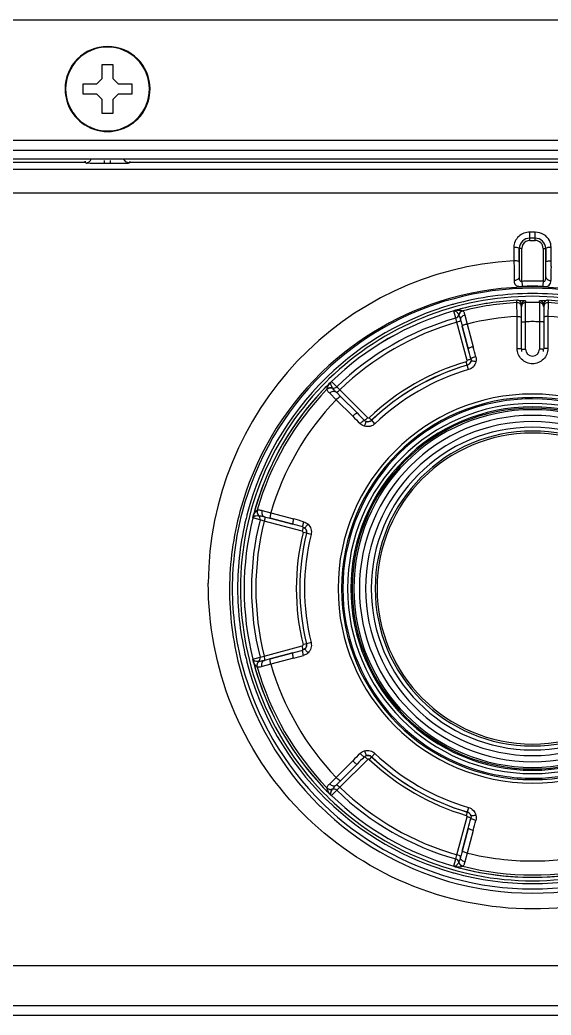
# Model space of a CAD drawing. Header units: millimetres. Extents: x -1584 to 3730, y -1918 to 2655.
# Drawn here: x 317.3 to 367.3, y -141.1 to -47.5 of the extents above; entities that cross this region are included whole.
import ezdxf

# ---------------------------------------------------------------- set-up
doc = ezdxf.new("R2010")
doc.units = ezdxf.units.MM
doc.header["$LTSCALE"] = 65.395
doc.layers.get('0').update_dxf_attribs({"linetype": 'CONTINUOUS'})
doc.layers.add('ASSI', color=7, linetype='CONTINUOUS')
doc.layers.add('GEOM', color=7, linetype='CONTINUOUS')

msp = doc.modelspace()

# ---------------------------------------------------------------- linework, layer by layer
at = {"linetype": 'Continuous'}
for p, q in [((118.459, -47.45), (875.459, -47.45)), ((325.059, -51.65), (326.059, -51.65)), ((325.059, -52.431), (325.059, -51.65)), ((325.059, -52.95), (325.059, -52.431)), ((326.059, -51.65), (326.059, -52.431)), ((326.059, -52.431), (326.059, -52.95)), ((324.559, -53.45), (325.059, -52.95)), ((326.059, -52.95), (326.559, -53.45)), ((323.259, -53.95), (323.259, -53.45)), ((323.259, -53.45), (324.04, -53.45)), ((323.259, -54.45), (323.259, -53.95)), ((324.04, -53.45), (324.559, -53.45)), ((326.559, -53.45), (327.078, -53.45)), ((327.078, -53.45), (327.859, -53.45)), ((327.859, -53.45), (327.859, -53.95)), ((327.859, -53.95), (327.859, -54.45)), ((324.04, -54.45), (323.259, -54.45)), ((324.559, -54.45), (324.04, -54.45)), ((325.059, -54.95), (324.559, -54.45)), ((325.059, -55.469), (325.059, -54.95)), ((326.559, -54.45), (326.059, -54.95)), ((326.059, -54.95), (326.059, -55.469)), ((327.078, -54.45), (326.559, -54.45)), ((327.859, -54.45), (327.078, -54.45)), ((325.059, -56.25), (325.059, -55.469)), ((326.059, -55.469), (326.059, -56.25)), ((326.059, -56.25), (325.059, -56.25))]:
    msp.add_line(p, q, dxfattribs=at)
at = {"layer": 'ASSI', "linetype": 'Continuous'}
for radius, start, end in [(4, 0, 180), (4, 0, 180), (4, 0, 180), (3.945, 0, 180), (4, 180, 196.27284), (4, 180, 196.30632), (3.945, 180, 360), (4, 343.72716, 360), (4, 343.72716, 360), (4, 343.69368, 360), (4, 196.27284, 343.72716), (4, 196.30632, 343.69368)]:
    msp.add_arc((325.559, -53.95), radius, start, end, dxfattribs=at)
at = {"layer": 'GEOM', "linetype": 'Continuous'}
for p, q in [((109.959, -58.75), (881.159, -58.75)), ((877.159, -59.75), (113.959, -59.75)), ((877.159, -60.55), (113.959, -60.55)), ((242.76, -60.819), (323.358, -60.819)), ((323.358, -60.819), (323.537, -60.909)), ((325.287, -60.924), (325.287, -60.673)), ((325.83, -60.924), (325.83, -60.673)), ((327.58, -60.909), (327.76, -60.819)), ((327.76, -60.819), (408.358, -60.819)), ((883.596, -61.522), (107.953, -61.522)), ((325.287, -60.924), (325.83, -60.924)), ((325.83, -60.924), (326.088, -60.924)), ((799.559, -63.745), (191.559, -63.745)), ((365.809, -67.425), (365.309, -67.425)), ((365.309, -67.985), (365.309, -67.425)), ((365.809, -67.985), (365.309, -67.985)), ((365.309, -68.2), (365.309, -67.985)), ((365.309, -68.2), (365.809, -68.2)), ((365.809, -67.985), (365.809, -67.425)), ((365.809, -68.2), (365.809, -67.985)), ((363.809, -68.821), (363.809, -68.982)), ((363.809, -68.982), (363.809, -70.108)), ((364.559, -68.95), (364.309, -68.95)), ((364.309, -70.108), (364.309, -68.982)), ((364.309, -68.982), (364.309, -70.108)), ((364.559, -70.237), (364.559, -68.95)), ((366.559, -68.95), (366.559, -70.238)), ((366.559, -68.95), (366.809, -68.95)), ((366.809, -70.108), (366.809, -68.982)), ((366.809, -70.108), (366.809, -68.982)), ((366.809, -68.982), (366.809, -70.108)), ((367.309, -68.982), (367.309, -68.821)), ((367.309, -69.267), (367.309, -68.982)), ((367.309, -69.691), (367.309, -69.267)), ((363.809, -70.108), (363.819, -70.819)), ((364.309, -70.108), (364.309, -70.237)), ((366.809, -70.238), (366.809, -70.108)), ((366.809, -70.238), (366.809, -70.108)), ((367.307, -70.242), (367.309, -70.108)), ((367.309, -70.108), (367.309, -69.691)), ((364.309, -70.237), (364.309, -70.77)), ((364.309, -70.77), (364.309, -71.364)), ((364.559, -71.635), (364.559, -70.237)), ((366.559, -70.238), (366.559, -71.635)), ((366.809, -70.634), (366.809, -70.238)), ((366.809, -70.238), (366.809, -70.238)), ((366.809, -71.019), (366.809, -70.634)), ((366.809, -71.36), (366.809, -71.019)), ((367.301, -70.636), (367.307, -70.242)), ((363.831, -71.643), (363.835, -71.97)), ((364.309, -71.364), (364.309, -71.635)), ((364.559, -72.046), (364.559, -71.635)), ((364.559, -72.046), (364.573, -72.431)), ((366.559, -72.046), (366.544, -72.431)), ((366.559, -71.635), (366.559, -72.046)), ((366.809, -71.635), (366.809, -71.36)), ((364.573, -72.431), (364.577, -72.53)), ((366.544, -72.431), (366.541, -72.53)), ((364.087, -73.885), (364.087, -73.828)), ((364.087, -73.828), (364.087, -73.828)), ((364.087, -74.051), (364.087, -73.885)), ((364.899, -73.883), (364.899, -74.046)), ((366.219, -74.046), (366.218, -73.883)), ((367.03, -73.828), (367.03, -73.972)), ((367.03, -73.828), (367.03, -73.828)), ((358.153, -74.834), (358.153, -74.833)), ((358.333, -75.506), (358.153, -74.834)), ((358.22, -74.808), (358.22, -74.807)), ((358.309, -74.773), (358.309, -74.773)), ((364.106, -75.359), (364.087, -74.051)), ((364.509, -74.283), (364.509, -74.227)), ((364.509, -74.283), (364.509, -74.227)), ((364.509, -74.45), (364.509, -74.283)), ((364.509, -74.446), (364.509, -74.283)), ((364.509, -74.283), (364.509, -74.446)), ((364.509, -74.365), (364.509, -74.283)), ((364.509, -74.446), (364.509, -74.365)), ((364.509, -75.403), (364.509, -74.45)), ((364.909, -75.848), (364.899, -74.046)), ((366.219, -74.046), (366.209, -75.848)), ((366.609, -74.227), (366.609, -74.283)), ((366.609, -74.227), (366.609, -74.283)), ((366.609, -74.283), (366.609, -74.371)), ((366.609, -74.283), (366.609, -74.446)), ((366.609, -74.446), (366.609, -74.283)), ((366.609, -74.283), (366.609, -74.364)), ((366.609, -74.364), (366.609, -74.446)), ((366.609, -74.371), (366.609, -74.45)), ((366.609, -74.45), (366.609, -75.403)), ((367.031, -74.051), (367.011, -75.359)), ((367.03, -73.972), (367.031, -74.051)), ((358.434, -75.902), (358.333, -75.506)), ((358.792, -75.697), (358.836, -75.861)), ((358.801, -75.728), (358.792, -75.697)), ((359.191, -75.229), (359.41, -76.066)), ((364.106, -78.356), (364.106, -75.359)), ((364.509, -75.798), (364.509, -75.403)), ((364.509, -75.511), (364.509, -75.403)), ((364.509, -75.798), (364.509, -75.511)), ((364.509, -75.887), (364.509, -75.798)), ((364.509, -75.887), (364.509, -75.798)), ((366.609, -75.403), (366.609, -75.798)), ((366.609, -75.403), (366.609, -75.511)), ((366.609, -75.511), (366.609, -75.798)), ((366.609, -75.798), (366.609, -75.887)), ((366.609, -75.798), (366.609, -75.887)), ((367.011, -75.359), (367.012, -78.356)), ((359.395, -79.486), (358.434, -75.902)), ((358.836, -75.861), (358.94, -76.249)), ((358.94, -76.249), (359.512, -78.384)), ((359.512, -78.384), (358.94, -76.249)), ((359.41, -76.066), (359.982, -78.201)), ((364.509, -76.816), (364.509, -75.887)), ((364.509, -76.816), (364.509, -75.887)), ((364.509, -76.816), (364.509, -75.887)), ((364.909, -78.43), (364.909, -75.848)), ((366.209, -75.848), (366.209, -78.43)), ((366.609, -75.887), (366.609, -76.816)), ((366.609, -75.887), (366.609, -76.816)), ((364.509, -78.4), (364.509, -76.816)), ((364.509, -78.4), (364.509, -76.816)), ((364.509, -78.4), (364.509, -76.816)), ((366.609, -76.816), (366.609, -78.4)), ((366.609, -76.816), (366.609, -78.4)), ((359.418, -79.922), (359.327, -79.609)), ((359.419, -79.927), (359.418, -79.922)), ((359.544, -80.353), (359.419, -79.927)), ((346.587, -81.523), (346.514, -81.583)), ((346.514, -81.583), (346.514, -81.583)), ((346.588, -81.524), (346.587, -81.523)), ((346.644, -81.478), (347.137, -81.971)), ((346.644, -81.478), (346.644, -81.478)), ((347.137, -81.971), (347.429, -82.256)), ((347.429, -82.256), (350.052, -84.88)), ((347.083, -83.183), (346.467, -82.575)), ((347.095, -82.486), (347.073, -82.464)), ((347.073, -82.464), (347.095, -82.486)), ((348.646, -84.746), (347.083, -83.183)), ((347.192, -82.583), (347.095, -82.486)), ((347.476, -82.868), (347.192, -82.583)), ((349.039, -84.43), (347.476, -82.868)), ((347.476, -82.868), (349.039, -84.43)), ((350.418, -85.118), (350.193, -84.882)), ((350.418, -85.118), (350.422, -85.122)), ((350.728, -85.442), (350.422, -85.122)), ((340.1, -93.604), (340.934, -93.833)), ((339.238, -94.306), (339.238, -94.305)), ((339.911, -94.486), (339.238, -94.306)), ((339.25, -94.234), (339.249, -94.234)), ((339.264, -94.14), (339.264, -94.14)), ((340.304, -94.596), (339.911, -94.486)), ((340.306, -94.184), (340.337, -94.192)), ((340.337, -94.192), (340.306, -94.184)), ((340.337, -94.192), (340.469, -94.227)), ((340.469, -94.227), (340.858, -94.331)), ((340.858, -94.331), (342.992, -94.903)), ((342.992, -94.903), (340.858, -94.331)), ((340.934, -93.833), (343.069, -94.405)), ((343.888, -95.556), (340.304, -94.596)), ((344.278, -95.754), (343.961, -95.676)), ((344.282, -95.755), (344.278, -95.754)), ((344.714, -95.86), (344.282, -95.755)), ((340.304, -107.304), (343.888, -106.344)), ((344.278, -106.146), (343.961, -106.224)), ((344.278, -106.146), (344.282, -106.145)), ((344.714, -106.04), (344.282, -106.145)), ((339.238, -107.594), (339.911, -107.414)), ((339.238, -107.594), (339.238, -107.595)), ((339.249, -107.666), (339.264, -107.76)), ((339.25, -107.666), (339.249, -107.666)), ((339.911, -107.414), (340.304, -107.304)), ((340.469, -107.673), (340.337, -107.708)), ((340.858, -107.569), (340.469, -107.673)), ((342.992, -106.997), (340.858, -107.569)), ((340.858, -107.569), (342.992, -106.997)), ((343.069, -107.495), (340.934, -108.067)), ((339.264, -107.76), (339.264, -107.76)), ((340.934, -108.067), (340.1, -108.296)), ((340.337, -107.708), (340.306, -107.716)), ((340.306, -107.716), (340.337, -107.708)), ((350.052, -117.02), (347.429, -119.644)), ((350.418, -116.782), (350.193, -117.018)), ((350.422, -116.778), (350.418, -116.782)), ((350.728, -116.458), (350.422, -116.778)), ((347.083, -118.717), (348.646, -117.154)), ((347.476, -119.032), (349.039, -117.47)), ((349.039, -117.47), (347.476, -119.032)), ((346.467, -119.325), (347.083, -118.717)), ((347.073, -119.436), (347.095, -119.414)), ((347.095, -119.414), (347.073, -119.436)), ((347.095, -119.414), (347.192, -119.317)), ((347.429, -119.644), (347.137, -119.929)), ((347.192, -119.317), (347.476, -119.032)), ((346.514, -120.317), (346.514, -120.317)), ((346.588, -120.376), (346.587, -120.377)), ((346.587, -120.377), (346.61, -120.393)), ((346.61, -120.393), (346.644, -120.422)), ((347.137, -119.929), (346.644, -120.422)), ((346.644, -120.422), (346.644, -120.422)), ((359.544, -121.547), (359.419, -121.973)), ((358.434, -125.998), (359.395, -122.414)), ((359.418, -121.978), (359.327, -122.291)), ((359.418, -121.978), (359.419, -121.973)), ((359.512, -123.516), (358.94, -125.651)), ((358.94, -125.651), (359.512, -123.516)), ((359.982, -123.699), (359.41, -125.834)), ((358.153, -127.066), (358.333, -126.394)), ((358.333, -126.394), (358.434, -125.998)), ((358.836, -126.039), (358.792, -126.203)), ((358.792, -126.203), (358.801, -126.172)), ((358.94, -125.651), (358.836, -126.039)), ((359.41, -125.834), (359.191, -126.671)), ((358.153, -127.066), (358.153, -127.067)), ((358.22, -127.092), (358.22, -127.093)), ((358.22, -127.093), (358.309, -127.127)), ((358.309, -127.127), (358.309, -127.127)), ((731.341, -136.432), (259.777, -136.432)), ((731.341, -140.208), (259.777, -140.208)), ((259.777, -141.081), (491.559, -141.081))]:
    msp.add_line(p, q, dxfattribs=at)
for points in [[(358.22, -74.807), (358.195, -74.818), (358.153, -74.833)], [(358.309, -74.773), (358.296, -74.777), (358.22, -74.807)], [(346.644, -81.478), (346.61, -81.507), (346.587, -81.523)], [(339.249, -94.234), (339.246, -94.261), (339.238, -94.305)], [(339.264, -94.14), (339.261, -94.153), (339.249, -94.234)], [(339.238, -107.595), (339.246, -107.639), (339.249, -107.666)], [(346.514, -120.317), (346.524, -120.326), (346.587, -120.377)], [(358.153, -127.067), (358.195, -127.082), (358.22, -127.093)]]:
    msp.add_lwpolyline(points, dxfattribs=at)
for centre, radius, start, end in [((325.286, 135.181), 196.105, 269.8706, 270.00036), ((325.876, 111.335), 172.259, 270.0704, 270.2394), ((365.309, -68.95), 0.75, 119.78908, 180), ((365.309, -68.95), 0.75, 90, 119.78908), ((365.809, -68.95), 0.75, 0, 90), ((365.559, -100.575), 30.517, 93.28787, 179.73209), ((808.881, -77.315), 441.631, 179.13344, 179.30648), ((365.559, -99.053), 27.025, 90.79568, 92.12019), ((365.557, -99.057), 27.03, 87.877, 90.79314), ((365.559, -101.089), 28.514, 74.12196, 105.87857), ((365.559, -100.95), 28.259, 74.57922, 105.42078), ((365.558, -98.468), 25.957, 87.82966, 92.16631), ((365.56, -101.094), 28.519, 105.87756, 133.98437), ((365.559, -100.95), 28.259, 105.42078, 134.06976), ((365.559, -100.95), 27.493, 90, 134.17774), ((365.559, -100.95), 27.493, 90, 134.17774), ((365.559, -100.95), 27.759, 90, 105.45695), ((365.559, -100.95), 27.162, 93.10585, 104.11354), ((365.559, -100.95), 27.162, 93.10585, 98.60345), ((364.108, -74.23), 0.403, 74.55904, 93.03278), ((364.108, -74.229), 0.402, 56.39464, 74.44752), ((364.909, -74.283), 0.4, 91.39954, 157.83989), ((365.559, -100.95), 27.759, 74.54299, 90), ((365.559, -100.95), 27.493, 45.82226, 90), ((365.559, -100.95), 27.493, 45.82226, 90), ((366.209, -74.283), 0.4, 22.16011, 88.60043), ((367.009, -74.229), 0.402, 105.55256, 123.60531), ((367.009, -74.23), 0.403, 86.96722, 105.44104), ((365.559, -100.95), 27.162, 75.88646, 86.89415), ((365.559, -100.95), 27.162, 81.39655, 86.89415), ((365.559, -100.95), 27.759, 105.80181, 134.12818), ((365.559, -100.95), 27.147, 105.83205, 134.16795), ((365.559, -100.95), 27.146, 105.83205, 134.16795), ((365.559, -100.95), 27.759, 105.45695, 105.80181), ((358.044, -74.45), 0.399, 285.84607, 296.29478), ((358.44, -75.242), 0.487, 114.86747, 116.84319), ((358.192, -75.011), 0.206, 80.45197, 81.95049), ((358.44, -75.242), 0.487, 108.55672, 114.86603), ((358.44, -75.242), 0.486, 105.67163, 108.55375), ((365.559, -100.95), 27.162, 99.98298, 105.48058), ((365.559, -100.95), 27.162, 104.11354, 105.48058), ((359.105, -75.307), 0.5, 104.15013, 168.19029), ((365.559, -100.95), 26.94, 93.13191, 104.08937), ((365.559, -100.95), 27.162, 98.60345, 99.98298), ((364.109, -74.45), 0.4, 0.00571, 93.1362), ((364.106, -74.228), 0.403, 0.07214, 18.55233), ((364.907, -74.283), 0.398, 172.0413, 179.97346), ((364.912, -74.284), 0.403, 157.93282, 172.06072), ((364.909, -74.446), 0.4, 91.40829, 157.84187), ((365.559, -100.915), 26.876, 90.00003, 91.40677), ((365.559, -100.915), 26.876, 88.59323, 89.99997), ((366.209, -74.446), 0.4, 22.16208, 88.59204), ((366.205, -74.284), 0.403, 7.93928, 22.06718), ((366.21, -74.283), 0.398, 0.02654, 7.9587), ((367.009, -74.45), 0.4, 86.86363, 179.99031), ((367.012, -74.228), 0.403, 161.44775, 179.92786), ((365.559, -100.95), 26.94, 75.91063, 86.86809), ((365.559, -100.95), 26.45, 105.85363, 134.14637), ((358.224, -75.122), 0.4, 285.82059, 348.07365), ((365.559, -100.95), 25.632, 93.24851, 103.87987), ((365.559, -100.716), 24.877, 90.00004, 91.49729), ((365.559, -100.716), 24.877, 88.50271, 89.99996), ((365.559, -100.95), 25.632, 76.12013, 86.75149), ((365.559, -100.95), 26.042, 105.87764, 134.12236), ((-1.012, -174.987), 373.242, 14.85168, 15.00012), ((197.661, -121.702), 168.049, 14.67055, 15.00269), ((365.559, -78.4), 1.05, 180, 183.82328), ((365.559, -78.4), 1.05, 183.82328, 193.29662), ((365.559, -78.43), 0.65, 180.00103, 359.99897), ((365.559, -78.4), 1.05, 346.72147, 356.1774), ((365.559, -78.4), 1.05, 356.1774, 360), ((359.278, -79.442), 0.5, 286.287, 346.54338), ((365.559, -100.95), 22.233, 106.27873, 133.72127), ((365.559, -100.95), 21.906, 106.27873, 133.72127), ((365.559, -100.95), 21.901, 106.27901, 133.72099), ((365.559, -100.95), 21.457, 106.27901, 133.72099), ((365.563, -101.095), 28.522, 134.32335, 164.9691), ((365.559, -100.95), 27.493, 134.5248, 225.4752), ((365.559, -100.95), 27.493, 134.5248, 225.4752), ((365.559, -100.95), 28.259, 134.40946, 165.24082), ((365.559, -100.95), 27.759, 134.47491, 165.36398), ((365.597, -101.131), 28.571, 133.98571, 134.32192), ((365.559, -100.95), 28.259, 134.06976, 134.40946), ((365.559, -100.95), 27.759, 134.12818, 134.47491), ((365.559, -100.95), 27.493, 134.17774, 134.5248), ((365.559, -100.95), 27.493, 134.17774, 134.5248), ((365.559, -100.95), 27.162, 134.51942, 165.48058), ((365.559, -100.95), 27.162, 135.8922, 164.1078), ((365.559, -100.95), 26.94, 135.91063, 164.08937), ((365.559, -100.95), 27.162, 134.51942, 135.8922), ((346.578, -82.539), 0.5, 71.81989, 135.85183), ((346.854, -81.931), 0.487, 128.51925, 134.32655), ((346.854, -81.931), 0.487, 124.62028, 128.51646), ((346.854, -81.931), 0.487, 123.15663, 124.62052), ((346.778, -81.6), 0.205, 158.04771, 159.07477), ((346.367, -81.192), 0.399, 303.70444, 314.15472), ((346.858, -81.684), 0.4, 251.92193, 314.17887), ((365.559, -100.95), 25.632, 136.12013, 163.87987), ((365.559, -100.95), 18.3, 90, 270), ((365.559, -100.95), 17.98, 90, 270), ((365.559, -100.95), 17.85, 98.99999, 261.00001), ((365.559, -100.95), 17.85, 98.99999, 261.00001), ((365.559, -100.95), 17.85, 90, 98.99999), ((365.559, -100.95), 17.85, 90, 98.99999), ((365.559, -100.95), 18.3, 270, 90), ((365.559, -100.95), 17.98, 270, 90), ((365.559, -100.95), 17.85, 270, 90), ((365.559, -100.95), 17.411, 90, 270), ((365.559, -100.95), 17.096, 90, 270), ((365.559, -100.95), 16.974, 90, 270), ((365.559, -100.95), 16.824, 90, 270), ((365.559, -100.95), 17.411, 270, 90), ((365.559, -100.95), 17.096, 270, 90), ((365.559, -100.95), 16.974, 270, 90), ((365.559, -100.95), 16.824, 270, 90), ((467.476, 34.073), 168.043, 224.99731, 225.32945), ((612.959, 179.488), 373.238, 224.99989, 225.14832), ((365.559, -100.95), 16.292, 90, 270), ((350.073, -84.757), 0.5, 253.45654, 313.713), ((365.559, -100.95), 16.292, 270, 90), ((365.559, -100.95), 15.714, 90, 270), ((365.559, -100.95), 15.182, 90, 270), ((365.559, -100.95), 14.813, 90, 270), ((365.559, -100.95), 15.714, 270, 90), ((365.559, -100.95), 15.182, 270, 90), ((365.559, -100.95), 14.813, 270, 90), ((365.559, -100.95), 14.63, 90, 270), ((365.559, -100.95), 14.63, 270, 90), ((365.559, -100.95), 27.162, 164.1078, 165.48058), ((340.124, -93.717), 0.5, 164.15013, 228.19027), ((365.69, -101.11), 28.649, 165.00656, 179.67998), ((365.559, -100.95), 28.259, 165.24082, 180), ((365.559, -100.95), 27.759, 166.28462, 180), ((365.559, -100.95), 27.147, 165.83205, 194.16795), ((365.559, -100.95), 27.146, 165.83205, 194.16795), ((365.559, -100.95), 27.759, 165.69923, 166.28462), ((365.559, -100.95), 27.759, 165.36398, 165.69923), ((365.559, -100.95), 26.45, 165.85363, 194.14637), ((338.852, -94.208), 0.399, 345.84607, 356.29478), ((339.736, -94.261), 0.487, 174.86742, 176.84319), ((339.412, -94.361), 0.206, 140.45229, 141.95049), ((339.736, -94.261), 0.487, 168.55688, 174.86598), ((339.735, -94.261), 0.486, 165.67163, 168.55391), ((339.511, -94.485), 0.366, 118.52086, 121.65036), ((339.523, -94.388), 0.4, 345.82059, 48.07365), ((299.582, -256.73), 168.049, 74.67055, 75.00269), ((365.559, -100.95), 26.042, 165.87764, 194.12236), ((246.391, -455.428), 373.242, 74.85168, 75.00012), ((343.792, -95.635), 0.5, 346.28699, 46.54349), ((365.559, -100.95), 22.233, 166.27873, 193.72127), ((365.559, -100.95), 21.906, 166.27873, 193.72127), ((365.559, -100.95), 21.901, 166.27901, 193.72099), ((365.559, -100.95), 21.457, 166.27901, 193.72099), ((365.692, -101.076), 28.651, 179.74712, 194.42984), ((365.559, -100.95), 28.259, 180, 194.75919), ((365.559, -100.95), 27.759, 180, 193.7136), ((343.792, -106.265), 0.5, 313.45653, 13.71301), ((365.559, -100.95), 27.759, 193.7136, 194.30068), ((338.852, -107.692), 0.399, 3.70444, 14.15472), ((339.411, -107.54), 0.205, 218.04744, 219.06141), ((339.736, -107.639), 0.487, 183.15662, 184.62052), ((339.523, -107.512), 0.4, 311.92193, 14.17887), ((246.389, 253.536), 373.251, 284.99988, 285.14832), ((299.583, 54.825), 168.043, 284.99731, 285.32945), ((365.563, -101.09), 28.522, 194.46796, 225.26135), ((365.559, -100.95), 28.259, 194.75919, 225.59054), ((365.559, -100.95), 27.759, 194.30068, 194.63593), ((365.559, -100.95), 27.759, 194.63593, 225.52502), ((339.736, -107.639), 0.487, 184.62028, 188.51645), ((339.736, -107.639), 0.487, 188.51924, 194.32656), ((365.559, -100.95), 27.162, 194.51942, 195.8922), ((365.559, -100.95), 27.162, 194.51942, 225.48058), ((365.559, -100.95), 27.162, 195.8922, 224.1078), ((340.124, -108.183), 0.5, 131.81989, 195.85183), ((365.559, -100.95), 26.94, 195.91063, 224.08937), ((365.559, -100.95), 25.632, 196.12013, 223.87987), ((467.48, -235.977), 168.049, 134.67055, 135.00269), ((612.962, -381.391), 373.242, 134.85168, 135.00012), ((350.073, -117.143), 0.5, 46.28699, 106.54348), ((365.559, -100.95), 22.233, 226.27873, 253.72127), ((365.559, -100.95), 21.906, 226.27873, 253.72127), ((365.559, -100.95), 21.901, 226.27901, 253.72099), ((365.559, -100.95), 21.457, 226.27901, 253.72099), ((365.559, -100.95), 17.85, 261.00001, 270), ((365.559, -100.95), 17.85, 261.00001, 270), ((346.578, -119.361), 0.5, 224.15013, 288.19029), ((346.858, -120.216), 0.4, 45.82059, 108.07365), ((365.559, -100.95), 26.042, 225.87764, 254.12236), ((365.559, -100.95), 27.162, 224.1078, 225.48058), ((365.559, -100.95), 27.759, 225.52502, 225.87176), ((365.559, -100.95), 27.493, 225.4752, 225.82226), ((365.559, -100.95), 27.493, 225.4752, 225.82226), ((365.559, -100.95), 27.493, 225.82226, 270), ((365.559, -100.95), 27.493, 225.82226, 270), ((347.819, -119.2), 1.718, 217.25881, 220.56233), ((346.854, -119.969), 0.486, 225.67163, 228.55375), ((346.854, -119.968), 0.487, 228.55672, 234.86603), ((346.854, -119.969), 0.487, 234.86747, 236.84319), ((346.367, -120.708), 0.398, 51.06181, 56.30173), ((346.367, -120.707), 0.398, 45.83434, 51.05948), ((365.559, -100.95), 27.147, 225.83205, 254.16795), ((365.559, -100.95), 27.146, 225.83205, 254.16795), ((365.559, -100.95), 26.45, 225.85363, 254.14637), ((365.559, -100.95), 27.493, 270, 314.17774), ((365.559, -100.95), 27.493, 270, 314.17774), ((365.597, -101.054), 28.572, 225.26302, 225.59906), ((365.56, -101.092), 28.519, 225.60019, 253.93081), ((365.559, -100.95), 28.259, 225.59054, 225.93023), ((365.559, -100.95), 28.259, 225.93023, 254.57922), ((365.559, -100.95), 27.759, 225.87176, 254.19813), ((359.278, -122.458), 0.5, 13.45664, 73.713), ((-1.021, -26.911), 373.251, 344.99988, 345.14832), ((197.666, -80.199), 168.043, 344.99731, 345.32945), ((358.224, -126.778), 0.4, 11.92193, 74.17887), ((365.559, -100.95), 25.632, 256.12013, 270), ((365.559, -100.95), 25.632, 270, 283.87987), ((358.044, -127.45), 0.399, 63.70444, 74.15472), ((358.192, -126.889), 0.205, 278.04769, 279.07666), ((358.44, -126.658), 0.487, 243.15663, 244.62052), ((358.191, -126.883), 0.211, 279.08219, 281.21802), ((358.44, -126.658), 0.487, 244.62028, 248.51646), ((358.44, -126.658), 0.487, 248.51925, 254.32656), ((365.559, -100.95), 27.162, 254.51942, 255.8922), ((365.559, -100.95), 27.162, 254.51942, 285.48058), ((359.105, -126.593), 0.5, 191.81989, 255.85183), ((365.559, -100.95), 27.162, 255.8922, 284.1078), ((365.559, -100.95), 26.94, 255.91063, 284.08937), ((365.559, -100.95), 27.759, 254.19813, 254.54299), ((365.559, -100.95), 28.259, 254.57922, 285.42078), ((365.559, -100.95), 27.759, 254.54299, 270), ((365.559, -100.95), 27.759, 270, 285.45695), ((365.559, -101.097), 28.514, 253.92972, 286.07071)]:
    msp.add_arc(centre, radius, start, end, dxfattribs=at)
for points in [[(323.509, -60.793), (323.46, -60.81), (323.409, -60.819), (323.358, -60.819)], [(323.537, -60.909), (323.736, -60.909), (323.957, -60.744), (324.015, -60.555)], [(327.58, -60.909), (327.382, -60.909), (327.16, -60.744), (327.102, -60.555)], [(327.609, -60.793), (327.657, -60.81), (327.709, -60.819), (327.76, -60.819)], [(367.309, -68.821), (367.308, -68.611), (367.254, -68.397), (367.157, -68.211)], [(364.488, -74.099), (364.46, -74.018), (364.402, -73.942), (364.33, -73.894)], [(366.787, -73.894), (366.715, -73.942), (366.657, -74.018), (366.63, -74.099)], [(358.291, -74.829), (358.302, -74.835), (358.314, -74.841), (358.324, -74.848)], [(358.324, -74.848), (358.342, -74.858), (358.358, -74.87), (358.374, -74.883)], [(364.509, -74.446), (364.509, -74.395), (364.519, -74.343), (364.538, -74.295)], [(366.609, -74.446), (366.609, -74.395), (366.598, -74.343), (366.579, -74.296)], [(359.761, -79.318), (359.781, -79.396), (359.783, -79.48), (359.764, -79.558)], [(360.231, -79.142), (360.272, -79.297), (360.274, -79.466), (360.237, -79.621)], [(349.93, -85.236), (349.854, -85.213), (349.781, -85.17), (349.724, -85.113)], [(349.748, -85.677), (349.595, -85.631), (349.45, -85.545), (349.336, -85.432)], [(343.926, -95.155), (344.003, -95.176), (344.077, -95.218), (344.136, -95.272)], [(344.009, -94.66), (344.163, -94.702), (344.31, -94.785), (344.427, -94.895)], [(344.136, -106.628), (344.077, -106.682), (344.003, -106.724), (343.926, -106.745)], [(344.427, -107.005), (344.31, -107.115), (344.163, -107.198), (344.009, -107.24)], [(349.336, -116.468), (349.45, -116.355), (349.595, -116.269), (349.748, -116.223)], [(349.724, -116.787), (349.781, -116.73), (349.854, -116.687), (349.93, -116.664)], [(346.588, -120.376), (346.584, -120.367), (346.581, -120.358), (346.579, -120.349)], [(359.764, -122.342), (359.783, -122.42), (359.781, -122.504), (359.761, -122.582)], [(360.237, -122.279), (360.274, -122.434), (360.272, -122.603), (360.231, -122.758)]]:
    msp.add_open_spline(points, degree=3, dxfattribs=at)
for points, knots in [([(323.537, -60.909), (323.567, -60.924), (323.7, -60.9), (323.956, -60.928), (324.361, -60.918), (324.671, -60.923), (324.843, -60.923)], [0, 0, 0, 0, 0.077232, 0.285882, 0.604506, 1, 1, 1, 1]), ([(326.596, -60.922), (326.699, -60.922), (327.003, -60.92), (327.307, -60.919), (327.508, -60.913)], [0, 0, 0, 0, 0.337069, 1, 1, 1, 1]), ([(327.508, -60.913), (327.525, -60.912), (327.549, -60.909), (327.574, -60.912), (327.58, -60.909)], [0, 0, 0, 0, 0.719039, 1, 1, 1, 1]), ([(365.309, -67.425), (364.934, -67.425), (364.164, -67.694), (363.801, -68.457), (363.809, -68.821)], [0, 0, 0, 0, 0.507041, 1, 1, 1, 1]), ([(365.309, -67.985), (365.057, -67.985), (364.536, -68.181), (364.305, -68.701), (364.309, -68.95)], [0, 0, 0, 0, 0.502272, 1, 1, 1, 1]), ([(367.157, -68.211), (367.033, -67.973), (366.631, -67.564), (366.081, -67.425), (365.809, -67.425)], [0, 0, 0, 0, 0.495615, 1, 1, 1, 1]), ([(366.809, -68.95), (366.808, -68.701), (366.584, -68.181), (366.06, -67.985), (365.809, -67.985)], [0, 0, 0, 0, 0.497741, 1, 1, 1, 1]), ([(364.309, -68.982), (364.309, -68.924), (364.069, -68.864), (363.927, -68.852), (363.809, -68.852)], [0, 0, 0, 0, 0.326823, 1, 1, 1, 1]), ([(366.809, -68.982), (366.809, -68.918), (367.027, -68.812), (367.19, -68.821), (367.309, -68.821)], [0, 0, 0, 0, 0.349395, 1, 1, 1, 1]), ([(364.309, -70.237), (364.309, -70.18), (364.069, -70.12), (363.927, -70.108), (363.809, -70.108)], [0, 0, 0, 0, 0.326818, 1, 1, 1, 1]), ([(366.809, -70.238), (366.809, -70.18), (367.049, -70.12), (367.19, -70.108), (367.309, -70.108)], [0, 0, 0, 0, 0.326823, 1, 1, 1, 1]), ([(363.819, -70.819), (363.822, -71.029), (363.826, -71.304), (363.83, -71.578), (363.831, -71.643)], [0, 0, 0, 0, 0.764734, 1, 1, 1, 1]), ([(364.309, -71.635), (364.309, -71.678), (364.243, -71.884), (363.997, -71.964), (363.835, -71.97)], [0, 0, 0, 0, 0.209846, 1, 1, 1, 1]), ([(363.835, -71.97), (363.836, -72.082), (363.847, -72.314), (364.044, -72.462), (364.143, -72.492)], [0, 0, 0, 0, 0.521269, 1, 1, 1, 1]), ([(364.309, -71.635), (364.309, -71.73), (364.302, -71.869), (364.404, -72.046), (364.51, -72.051), (364.559, -72.046)], [0, 0, 0, 0, 0.506812, 0.736749, 1, 1, 1, 1]), ([(366.541, -72.53), (366.742, -72.538), (367.188, -72.546), (367.281, -72.125), (367.283, -71.97)], [0, 0, 0, 0, 0.565712, 1, 1, 1, 1]), ([(366.559, -72.046), (366.607, -72.052), (366.712, -72.047), (366.815, -71.87), (366.809, -71.73), (366.809, -71.635)], [0, 0, 0, 0, 0.261193, 0.492261, 1, 1, 1, 1]), ([(366.809, -71.635), (366.809, -71.678), (366.875, -71.884), (367.121, -71.964), (367.283, -71.97)], [0, 0, 0, 0, 0.209845, 1, 1, 1, 1]), ([(364.143, -72.492), (364.173, -72.501), (364.315, -72.532), (364.463, -72.534), (364.577, -72.53)], [0, 0, 0, 0, 0.215767, 1, 1, 1, 1]), ([(364.899, -73.883), (364.899, -73.882), (364.892, -73.883), (364.884, -73.881), (364.867, -73.882), (364.836, -73.881), (364.785, -73.882), (364.713, -73.883), (364.629, -73.884), (364.5, -73.888), (364.399, -73.892), (364.33, -73.895)], [0, 0, 0, 0, 0.006283, 0.024196, 0.052757, 0.090827, 0.191402, 0.318973, 0.468117, 0.634195, 1, 1, 1, 1]), ([(366.787, -73.895), (366.718, -73.892), (366.617, -73.888), (366.488, -73.884), (366.404, -73.883), (366.333, -73.882), (366.282, -73.881), (366.251, -73.882), (366.233, -73.881), (366.226, -73.883), (366.218, -73.882), (366.218, -73.883)], [0, 0, 0, 0, 0.365804, 0.531881, 0.681025, 0.808596, 0.909171, 0.947242, 0.975803, 0.993717, 1, 1, 1, 1]), ([(358.226, -74.808), (358.232, -74.81), (358.255, -74.814), (358.276, -74.823), (358.291, -74.829)], [0, 0, 0, 0, 0.294108, 1, 1, 1, 1]), ([(358.309, -74.773), (358.464, -74.744), (358.697, -74.729), (358.921, -74.79), (358.983, -74.822)], [0, 0, 0, 0, 0.693021, 1, 1, 1, 1]), ([(358.374, -74.883), (358.402, -74.906), (358.498, -75.001), (358.57, -75.117), (358.615, -75.204)], [0, 0, 0, 0, 0.268677, 1, 1, 1, 1]), ([(359.001, -74.821), (358.907, -74.845), (358.729, -74.953), (358.645, -75.143), (358.633, -75.24)], [0, 0, 0, 0, 0.498106, 1, 1, 1, 1]), ([(358.983, -74.822), (358.983, -74.822), (358.99, -74.822), (358.995, -74.821), (359.001, -74.821)], [0, 0, 0, 0, 0.116284, 1, 1, 1, 1]), ([(359.001, -74.821), (359.016, -74.82), (359.054, -74.857), (359.096, -74.935), (359.147, -75.066), (359.176, -75.169), (359.191, -75.229)], [0, 0, 0, 0, 0.099683, 0.297656, 0.599981, 1, 1, 1, 1]), ([(358.778, -75.763), (358.762, -75.776), (358.718, -75.801), (358.605, -75.851), (358.506, -75.883), (358.434, -75.902)], [0, 0, 0, 0, 0.16872, 0.404333, 1, 1, 1, 1]), ([(358.615, -75.204), (358.616, -75.206), (358.622, -75.218), (358.628, -75.23), (358.633, -75.24)], [0, 0, 0, 0, 0.119525, 1, 1, 1, 1]), ([(358.633, -75.24), (358.66, -75.294), (358.718, -75.446), (358.766, -75.6), (358.792, -75.697)], [0, 0, 0, 0, 0.375633, 1, 1, 1, 1]), ([(358.801, -75.728), (358.801, -75.731), (358.8, -75.745), (358.788, -75.756), (358.778, -75.763)], [0, 0, 0, 0, 0.173058, 1, 1, 1, 1]), ([(359.191, -75.229), (359.128, -75.245), (359.01, -75.293), (358.869, -75.406), (358.784, -75.547), (358.78, -75.652), (358.792, -75.697)], [0, 0, 0, 0, 0.28904, 0.557234, 0.792097, 1, 1, 1, 1]), ([(364.106, -75.359), (364.157, -75.359), (364.252, -75.361), (364.364, -75.368), (364.436, -75.377), (364.474, -75.385), (364.496, -75.391), (364.509, -75.399), (364.509, -75.403)], [0, 0, 0, 0, 0.375837, 0.695728, 0.819131, 0.91209, 0.97165, 1, 1, 1, 1]), ([(367.011, -75.359), (366.96, -75.359), (366.865, -75.361), (366.753, -75.368), (366.681, -75.377), (366.643, -75.385), (366.621, -75.391), (366.609, -75.399), (366.609, -75.403)], [0, 0, 0, 0, 0.375852, 0.695748, 0.81915, 0.912104, 0.971656, 1, 1, 1, 1]), ([(359.41, -76.066), (359.348, -76.083), (359.235, -76.116), (359.102, -76.161), (359.019, -76.195), (358.976, -76.216), (358.951, -76.231), (358.939, -76.244), (358.94, -76.249)], [0, 0, 0, 0, 0.376116, 0.695926, 0.819239, 0.912115, 0.971628, 1, 1, 1, 1]), ([(364.509, -75.887), (364.509, -75.884), (364.521, -75.877), (364.543, -75.871), (364.58, -75.864), (364.652, -75.856), (364.763, -75.849), (364.858, -75.848), (364.909, -75.848)], [0, 0, 0, 0, 0.026939, 0.08594, 0.178688, 0.30211, 0.622653, 1, 1, 1, 1]), ([(366.609, -75.887), (366.609, -75.884), (366.596, -75.877), (366.575, -75.871), (366.537, -75.864), (366.465, -75.856), (366.354, -75.849), (366.26, -75.848), (366.209, -75.848)], [0, 0, 0, 0, 0.026939, 0.08594, 0.178688, 0.302111, 0.622653, 1, 1, 1, 1]), ([(359.982, -78.201), (359.92, -78.217), (359.807, -78.25), (359.674, -78.295), (359.59, -78.329), (359.548, -78.351), (359.523, -78.365), (359.511, -78.379), (359.512, -78.384)], [0, 0, 0, 0, 0.376103, 0.695917, 0.819234, 0.912114, 0.971629, 1, 1, 1, 1]), ([(364.106, -78.356), (364.157, -78.356), (364.252, -78.358), (364.364, -78.365), (364.436, -78.374), (364.474, -78.382), (364.496, -78.388), (364.509, -78.396), (364.509, -78.4)], [0, 0, 0, 0, 0.3758, 0.695715, 0.819135, 0.912105, 0.971664, 1, 1, 1, 1]), ([(365.559, -79.806), (365.369, -79.806), (364.987, -79.73), (364.504, -79.407), (364.181, -78.925), (364.106, -78.544), (364.106, -78.356)], [0, 0, 0, 0, 0.250713, 0.500971, 0.750646, 1, 1, 1, 1]), ([(364.511, -78.466), (364.512, -78.465), (364.521, -78.459), (364.531, -78.457), (364.539, -78.455)], [0, 0, 0, 0, 0.159673, 1, 1, 1, 1]), ([(364.539, -78.455), (364.545, -78.453), (364.573, -78.448), (364.602, -78.444), (364.626, -78.442)], [0, 0, 0, 0, 0.195752, 1, 1, 1, 1]), ([(364.626, -78.442), (364.646, -78.44), (364.74, -78.433), (364.835, -78.43), (364.909, -78.43)], [0, 0, 0, 0, 0.214691, 1, 1, 1, 1]), ([(367.012, -78.356), (367.012, -78.544), (366.936, -78.925), (366.613, -79.407), (366.13, -79.73), (365.748, -79.806), (365.559, -79.806)], [0, 0, 0, 0, 0.249353, 0.499026, 0.749284, 1, 1, 1, 1]), ([(366.492, -78.442), (366.471, -78.44), (366.377, -78.433), (366.283, -78.43), (366.209, -78.43)], [0, 0, 0, 0, 0.214693, 1, 1, 1, 1]), ([(366.578, -78.455), (366.573, -78.453), (366.544, -78.448), (366.515, -78.444), (366.492, -78.442)], [0, 0, 0, 0, 0.195753, 1, 1, 1, 1]), ([(366.607, -78.466), (366.606, -78.465), (366.597, -78.459), (366.587, -78.457), (366.578, -78.455)], [0, 0, 0, 0, 0.159617, 1, 1, 1, 1]), ([(367.012, -78.356), (366.96, -78.356), (366.865, -78.358), (366.753, -78.365), (366.681, -78.374), (366.643, -78.382), (366.621, -78.388), (366.609, -78.396), (366.609, -78.4)], [0, 0, 0, 0, 0.37579, 0.695707, 0.81913, 0.912103, 0.971665, 1, 1, 1, 1]), ([(359.327, -79.609), (359.351, -79.602), (359.395, -79.566), (359.401, -79.51), (359.395, -79.486)], [0, 0, 0, 0, 0.502184, 1, 1, 1, 1]), ([(359.761, -79.318), (359.76, -79.324), (359.75, -79.338), (359.715, -79.366), (359.641, -79.403), (359.528, -79.447), (359.441, -79.473), (359.395, -79.486)], [0, 0, 0, 0, 0.044984, 0.115733, 0.337115, 0.644949, 1, 1, 1, 1]), ([(359.764, -79.559), (359.745, -79.643), (359.66, -79.805), (359.504, -79.902), (359.419, -79.927)], [0, 0, 0, 0, 0.495921, 1, 1, 1, 1]), ([(360.231, -79.142), (360.172, -79.158), (360.063, -79.189), (359.935, -79.231), (359.852, -79.264), (359.807, -79.284), (359.778, -79.3), (359.763, -79.312), (359.761, -79.318)], [0, 0, 0, 0, 0.361257, 0.673602, 0.797796, 0.895144, 0.962629, 1, 1, 1, 1]), ([(360.237, -79.621), (360.178, -79.608), (360.07, -79.585), (359.941, -79.563), (359.857, -79.553), (359.811, -79.55), (359.783, -79.551), (359.767, -79.554), (359.764, -79.558)], [0, 0, 0, 0, 0.374731, 0.691497, 0.814316, 0.907968, 0.969619, 1, 1, 1, 1]), ([(360.237, -79.621), (360.197, -79.79), (360.025, -80.114), (359.711, -80.304), (359.544, -80.353)], [0, 0, 0, 0, 0.49938, 1, 1, 1, 1]), ([(346.467, -82.575), (346.423, -82.532), (346.349, -82.455), (346.26, -82.345), (346.214, -82.271), (346.2, -82.219), (346.209, -82.206)], [0, 0, 0, 0, 0.400011, 0.702339, 0.900289, 1, 1, 1, 1]), ([(346.209, -82.206), (346.277, -82.137), (346.459, -82.037), (346.666, -82.059), (346.756, -82.097)], [0, 0, 0, 0, 0.498105, 1, 1, 1, 1]), ([(346.209, -82.206), (346.21, -82.204), (346.214, -82.199), (346.219, -82.195), (346.219, -82.191)], [0, 0, 0, 0, 0.372708, 1, 1, 1, 1]), ([(346.219, -82.191), (346.222, -82.121), (346.282, -81.897), (346.411, -81.703), (346.514, -81.583)], [0, 0, 0, 0, 0.30698, 1, 1, 1, 1]), ([(346.467, -82.575), (346.513, -82.529), (346.613, -82.45), (346.782, -82.385), (346.946, -82.382), (347.04, -82.431), (347.073, -82.464)], [0, 0, 0, 0, 0.28904, 0.557235, 0.792098, 1, 1, 1, 1]), ([(346.59, -81.756), (346.586, -81.74), (346.568, -81.666), (346.565, -81.584), (346.586, -81.527)], [0, 0, 0, 0, 0.211204, 1, 1, 1, 1]), ([(346.734, -82.064), (346.719, -82.041), (346.66, -81.944), (346.612, -81.839), (346.59, -81.756)], [0, 0, 0, 0, 0.24169, 1, 1, 1, 1]), ([(346.756, -82.097), (346.753, -82.093), (346.746, -82.082), (346.739, -82.071), (346.734, -82.064)], [0, 0, 0, 0, 0.375999, 1, 1, 1, 1]), ([(347.073, -82.464), (347.001, -82.393), (346.892, -82.274), (346.789, -82.148), (346.756, -82.097)], [0, 0, 0, 0, 0.62438, 1, 1, 1, 1]), ([(347.214, -82.44), (347.231, -82.429), (347.306, -82.372), (347.376, -82.308), (347.429, -82.256)], [0, 0, 0, 0, 0.215714, 1, 1, 1, 1]), ([(347.083, -83.183), (347.128, -83.138), (347.213, -83.056), (347.319, -82.964), (347.39, -82.908), (347.43, -82.882), (347.455, -82.868), (347.473, -82.864), (347.476, -82.868)], [0, 0, 0, 0, 0.376105, 0.695911, 0.819225, 0.912105, 0.971623, 1, 1, 1, 1]), ([(347.095, -82.486), (347.105, -82.496), (347.158, -82.478), (347.189, -82.457), (347.214, -82.44)], [0, 0, 0, 0, 0.314912, 1, 1, 1, 1]), ([(348.646, -84.746), (348.691, -84.7), (348.776, -84.619), (348.881, -84.527), (348.953, -84.471), (348.993, -84.444), (349.017, -84.43), (349.036, -84.427), (349.039, -84.43)], [0, 0, 0, 0, 0.376103, 0.695917, 0.819234, 0.912114, 0.971629, 1, 1, 1, 1]), ([(349.336, -85.432), (349.379, -85.389), (349.46, -85.31), (349.561, -85.22), (349.631, -85.164), (349.671, -85.136), (349.7, -85.119), (349.717, -85.112), (349.724, -85.113)], [0, 0, 0, 0, 0.361263, 0.67361, 0.797803, 0.89515, 0.962633, 1, 1, 1, 1]), ([(349.724, -85.113), (349.729, -85.115), (349.746, -85.114), (349.789, -85.097), (349.858, -85.051), (349.952, -84.976), (350.018, -84.914), (350.052, -84.88)], [0, 0, 0, 0, 0.044983, 0.115731, 0.33711, 0.644943, 1, 1, 1, 1]), ([(350.422, -85.122), (350.358, -85.182), (350.196, -85.27), (350.013, -85.261), (349.93, -85.236)], [0, 0, 0, 0, 0.50408, 1, 1, 1, 1]), ([(350.052, -84.88), (350.07, -84.897), (350.121, -84.921), (350.174, -84.9), (350.193, -84.882)], [0, 0, 0, 0, 0.497816, 1, 1, 1, 1]), ([(349.748, -85.677), (349.766, -85.619), (349.8, -85.514), (349.845, -85.391), (349.879, -85.313), (349.899, -85.273), (349.914, -85.249), (349.925, -85.236), (349.93, -85.236)], [0, 0, 0, 0, 0.374738, 0.691503, 0.81432, 0.907969, 0.969618, 1, 1, 1, 1]), ([(350.728, -85.442), (350.603, -85.563), (350.281, -85.739), (349.915, -85.726), (349.748, -85.677)], [0, 0, 0, 0, 0.500619, 1, 1, 1, 1]), ([(339.264, -94.14), (339.317, -93.991), (339.42, -93.782), (339.584, -93.619), (339.643, -93.581)], [0, 0, 0, 0, 0.693021, 1, 1, 1, 1]), ([(339.651, -93.565), (339.625, -93.658), (339.63, -93.866), (339.753, -94.034), (339.83, -94.093)], [0, 0, 0, 0, 0.498106, 1, 1, 1, 1]), ([(339.643, -93.581), (339.644, -93.581), (339.647, -93.575), (339.649, -93.57), (339.651, -93.565)], [0, 0, 0, 0, 0.116284, 1, 1, 1, 1]), ([(339.651, -93.565), (339.658, -93.551), (339.71, -93.536), (339.797, -93.539), (339.936, -93.561), (340.04, -93.587), (340.1, -93.604)], [0, 0, 0, 0, 0.099683, 0.297657, 0.599982, 1, 1, 1, 1]), ([(340.1, -93.604), (340.082, -93.666), (340.065, -93.792), (340.092, -93.971), (340.172, -94.115), (340.261, -94.172), (340.306, -94.184)], [0, 0, 0, 0, 0.28904, 0.557234, 0.792097, 1, 1, 1, 1]), ([(339.253, -94.23), (339.259, -94.223), (339.278, -94.202), (339.302, -94.184), (339.319, -94.174)], [0, 0, 0, 0, 0.300694, 1, 1, 1, 1]), ([(339.336, -94.164), (339.345, -94.159), (339.377, -94.143), (339.411, -94.131), (339.437, -94.124)], [0, 0, 0, 0, 0.266422, 1, 1, 1, 1]), ([(339.437, -94.124), (339.467, -94.115), (339.583, -94.09), (339.703, -94.086), (339.791, -94.09)], [0, 0, 0, 0, 0.263586, 1, 1, 1, 1]), ([(339.791, -94.09), (339.792, -94.09), (339.805, -94.091), (339.819, -94.092), (339.83, -94.093)], [0, 0, 0, 0, 0.119526, 1, 1, 1, 1]), ([(339.83, -94.093), (339.891, -94.096), (340.051, -94.122), (340.209, -94.158), (340.306, -94.184)], [0, 0, 0, 0, 0.375635, 1, 1, 1, 1]), ([(340.356, -94.318), (340.355, -94.338), (340.344, -94.432), (340.323, -94.524), (340.304, -94.596)], [0, 0, 0, 0, 0.215715, 1, 1, 1, 1]), ([(340.337, -94.192), (340.35, -94.195), (340.362, -94.25), (340.359, -94.288), (340.356, -94.318)], [0, 0, 0, 0, 0.314915, 1, 1, 1, 1]), ([(340.934, -93.833), (340.918, -93.895), (340.889, -94.01), (340.862, -94.147), (340.85, -94.236), (340.847, -94.284), (340.847, -94.313), (340.853, -94.33), (340.858, -94.331)], [0, 0, 0, 0, 0.376116, 0.695926, 0.819239, 0.912115, 0.971628, 1, 1, 1, 1]), ([(343.069, -94.405), (343.052, -94.467), (343.024, -94.581), (342.997, -94.718), (342.984, -94.808), (342.981, -94.856), (342.982, -94.885), (342.988, -94.902), (342.992, -94.903)], [0, 0, 0, 0, 0.376103, 0.695917, 0.819234, 0.912114, 0.971629, 1, 1, 1, 1]), ([(343.926, -95.155), (343.931, -95.159), (343.938, -95.174), (343.945, -95.219), (343.94, -95.302), (343.921, -95.421), (343.901, -95.509), (343.888, -95.556)], [0, 0, 0, 0, 0.044984, 0.115733, 0.337115, 0.644949, 1, 1, 1, 1]), ([(344.009, -94.66), (343.993, -94.718), (343.965, -94.828), (343.938, -94.96), (343.924, -95.049), (343.919, -95.098), (343.919, -95.131), (343.922, -95.15), (343.926, -95.155)], [0, 0, 0, 0, 0.361258, 0.673603, 0.797796, 0.895144, 0.962629, 1, 1, 1, 1]), ([(344.427, -94.895), (344.386, -94.938), (344.312, -95.021), (344.228, -95.121), (344.177, -95.189), (344.152, -95.227), (344.139, -95.252), (344.133, -95.268), (344.136, -95.273)], [0, 0, 0, 0, 0.374731, 0.691497, 0.814316, 0.907968, 0.969619, 1, 1, 1, 1]), ([(344.136, -95.273), (344.199, -95.331), (344.298, -95.486), (344.303, -95.67), (344.282, -95.755)], [0, 0, 0, 0, 0.495921, 1, 1, 1, 1]), ([(344.427, -94.895), (344.553, -95.014), (344.747, -95.325), (344.755, -95.691), (344.714, -95.86)], [0, 0, 0, 0, 0.499381, 1, 1, 1, 1]), ([(343.961, -95.676), (343.967, -95.652), (343.958, -95.596), (343.912, -95.563), (343.888, -95.556)], [0, 0, 0, 0, 0.502184, 1, 1, 1, 1]), ([(396.075, -100.432), (396.093, -104.353), (394.576, -112.318), (387.91, -122.506), (377.73, -129.45), (365.559, -131.918), (353.387, -129.45), (343.207, -122.506), (336.542, -112.318), (335.024, -104.353), (335.042, -100.432)], [0, 0, 0, 0, 0.123101, 0.247266, 0.373034, 0.5, 0.626966, 0.752734, 0.876898, 1, 1, 1, 1]), ([(343.888, -106.344), (343.912, -106.337), (343.958, -106.304), (343.967, -106.248), (343.961, -106.224)], [0, 0, 0, 0, 0.497816, 1, 1, 1, 1]), ([(343.926, -106.745), (343.931, -106.741), (343.938, -106.726), (343.945, -106.681), (343.94, -106.598), (343.921, -106.479), (343.901, -106.391), (343.888, -106.344)], [0, 0, 0, 0, 0.044983, 0.115731, 0.33711, 0.644943, 1, 1, 1, 1]), ([(344.427, -107.005), (344.386, -106.962), (344.312, -106.879), (344.228, -106.779), (344.177, -106.711), (344.152, -106.673), (344.139, -106.648), (344.133, -106.632), (344.136, -106.628)], [0, 0, 0, 0, 0.374738, 0.691503, 0.81432, 0.907969, 0.969618, 1, 1, 1, 1]), ([(344.282, -106.145), (344.303, -106.23), (344.298, -106.414), (344.199, -106.569), (344.136, -106.627)], [0, 0, 0, 0, 0.50408, 1, 1, 1, 1]), ([(344.714, -106.04), (344.755, -106.209), (344.747, -106.575), (344.553, -106.886), (344.427, -107.005)], [0, 0, 0, 0, 0.500619, 1, 1, 1, 1]), ([(339.451, -107.78), (339.435, -107.776), (339.363, -107.754), (339.29, -107.716), (339.252, -107.669)], [0, 0, 0, 0, 0.21116, 1, 1, 1, 1]), ([(340.356, -107.582), (340.355, -107.562), (340.344, -107.468), (340.323, -107.376), (340.304, -107.304)], [0, 0, 0, 0, 0.215714, 1, 1, 1, 1]), ([(340.337, -107.708), (340.35, -107.705), (340.362, -107.65), (340.359, -107.612), (340.356, -107.582)], [0, 0, 0, 0, 0.314912, 1, 1, 1, 1]), ([(340.934, -108.067), (340.918, -108.005), (340.889, -107.89), (340.862, -107.753), (340.85, -107.664), (340.847, -107.616), (340.847, -107.587), (340.853, -107.57), (340.858, -107.569)], [0, 0, 0, 0, 0.376105, 0.695911, 0.819225, 0.912105, 0.971623, 1, 1, 1, 1]), ([(343.069, -107.495), (343.052, -107.433), (343.024, -107.319), (342.997, -107.182), (342.984, -107.092), (342.981, -107.044), (342.982, -107.015), (342.988, -106.998), (342.992, -106.997)], [0, 0, 0, 0, 0.376103, 0.695917, 0.819234, 0.912114, 0.971629, 1, 1, 1, 1]), ([(344.009, -107.24), (343.993, -107.182), (343.965, -107.072), (343.938, -106.94), (343.924, -106.851), (343.919, -106.802), (343.919, -106.769), (343.922, -106.75), (343.926, -106.745)], [0, 0, 0, 0, 0.361263, 0.67361, 0.797803, 0.89515, 0.962633, 1, 1, 1, 1]), ([(339.643, -108.319), (339.584, -108.281), (339.42, -108.118), (339.317, -107.909), (339.264, -107.76)], [0, 0, 0, 0, 0.30698, 1, 1, 1, 1]), ([(339.791, -107.81), (339.763, -107.811), (339.649, -107.813), (339.534, -107.803), (339.451, -107.78)], [0, 0, 0, 0, 0.241648, 1, 1, 1, 1]), ([(339.651, -108.335), (339.625, -108.242), (339.63, -108.034), (339.753, -107.866), (339.83, -107.807)], [0, 0, 0, 0, 0.498105, 1, 1, 1, 1]), ([(339.651, -108.335), (339.65, -108.333), (339.648, -108.328), (339.646, -108.321), (339.643, -108.319)], [0, 0, 0, 0, 0.372709, 1, 1, 1, 1]), ([(340.1, -108.296), (340.04, -108.313), (339.936, -108.339), (339.797, -108.361), (339.71, -108.364), (339.658, -108.349), (339.651, -108.335)], [0, 0, 0, 0, 0.40001, 0.702337, 0.900289, 1, 1, 1, 1]), ([(339.83, -107.807), (339.825, -107.807), (339.812, -107.808), (339.799, -107.809), (339.791, -107.81)], [0, 0, 0, 0, 0.376, 1, 1, 1, 1]), ([(340.306, -107.716), (340.209, -107.743), (340.051, -107.778), (339.891, -107.804), (339.83, -107.807)], [0, 0, 0, 0, 0.624378, 1, 1, 1, 1]), ([(340.1, -108.296), (340.082, -108.234), (340.065, -108.108), (340.092, -107.929), (340.172, -107.785), (340.261, -107.728), (340.306, -107.716)], [0, 0, 0, 0, 0.28904, 0.557235, 0.792098, 1, 1, 1, 1]), ([(349.336, -116.468), (349.379, -116.511), (349.46, -116.59), (349.561, -116.68), (349.631, -116.736), (349.671, -116.764), (349.7, -116.781), (349.717, -116.788), (349.724, -116.787)], [0, 0, 0, 0, 0.361258, 0.673603, 0.797796, 0.895144, 0.962629, 1, 1, 1, 1]), ([(349.724, -116.787), (349.729, -116.785), (349.746, -116.786), (349.789, -116.803), (349.858, -116.849), (349.952, -116.924), (350.018, -116.986), (350.052, -117.02)], [0, 0, 0, 0, 0.044984, 0.115733, 0.337115, 0.644949, 1, 1, 1, 1]), ([(349.748, -116.223), (349.915, -116.173), (350.281, -116.161), (350.603, -116.337), (350.728, -116.458)], [0, 0, 0, 0, 0.499381, 1, 1, 1, 1]), ([(349.748, -116.223), (349.766, -116.281), (349.8, -116.386), (349.845, -116.509), (349.879, -116.587), (349.899, -116.627), (349.914, -116.651), (349.926, -116.664), (349.93, -116.664)], [0, 0, 0, 0, 0.374731, 0.691497, 0.814316, 0.907968, 0.969619, 1, 1, 1, 1]), ([(349.93, -116.664), (350.013, -116.639), (350.196, -116.63), (350.358, -116.718), (350.422, -116.778)], [0, 0, 0, 0, 0.495921, 1, 1, 1, 1]), ([(350.193, -117.018), (350.174, -117), (350.121, -116.979), (350.07, -117.003), (350.052, -117.02)], [0, 0, 0, 0, 0.502184, 1, 1, 1, 1]), ([(348.646, -117.154), (348.691, -117.2), (348.776, -117.281), (348.881, -117.373), (348.953, -117.429), (348.993, -117.456), (349.017, -117.47), (349.036, -117.473), (349.039, -117.47)], [0, 0, 0, 0, 0.376103, 0.695917, 0.819234, 0.912114, 0.971629, 1, 1, 1, 1]), ([(347.083, -118.717), (347.128, -118.762), (347.213, -118.844), (347.319, -118.936), (347.39, -118.992), (347.43, -119.018), (347.455, -119.032), (347.473, -119.036), (347.476, -119.032)], [0, 0, 0, 0, 0.376116, 0.695926, 0.819239, 0.912115, 0.971628, 1, 1, 1, 1]), ([(346.209, -119.694), (346.2, -119.681), (346.214, -119.629), (346.26, -119.555), (346.349, -119.445), (346.423, -119.368), (346.467, -119.325)], [0, 0, 0, 0, 0.099683, 0.297656, 0.599981, 1, 1, 1, 1]), ([(346.219, -119.709), (346.219, -119.708), (346.216, -119.703), (346.212, -119.698), (346.209, -119.694)], [0, 0, 0, 0, 0.116284, 1, 1, 1, 1]), ([(346.209, -119.694), (346.277, -119.763), (346.459, -119.863), (346.666, -119.841), (346.756, -119.803)], [0, 0, 0, 0, 0.498106, 1, 1, 1, 1]), ([(346.452, -120.24), (346.373, -120.137), (346.271, -119.967), (346.222, -119.774), (346.219, -119.709)], [0, 0, 0, 0, 0.664893, 1, 1, 1, 1]), ([(346.467, -119.325), (346.513, -119.371), (346.613, -119.45), (346.782, -119.515), (346.946, -119.518), (347.04, -119.469), (347.073, -119.436)], [0, 0, 0, 0, 0.28904, 0.557234, 0.792097, 1, 1, 1, 1]), ([(346.591, -120.141), (346.598, -120.113), (346.635, -120.006), (346.689, -119.906), (346.734, -119.836)], [0, 0, 0, 0, 0.261991, 1, 1, 1, 1]), ([(346.734, -119.836), (346.735, -119.835), (346.742, -119.824), (346.75, -119.813), (346.756, -119.803)], [0, 0, 0, 0, 0.119525, 1, 1, 1, 1]), ([(346.756, -119.803), (346.789, -119.752), (346.892, -119.626), (347.001, -119.507), (347.073, -119.436)], [0, 0, 0, 0, 0.375633, 1, 1, 1, 1]), ([(347.095, -119.414), (347.105, -119.404), (347.158, -119.422), (347.189, -119.443), (347.214, -119.46)], [0, 0, 0, 0, 0.314915, 1, 1, 1, 1]), ([(347.214, -119.46), (347.231, -119.471), (347.306, -119.528), (347.376, -119.592), (347.429, -119.644)], [0, 0, 0, 0, 0.215715, 1, 1, 1, 1]), ([(346.571, -120.304), (346.571, -120.299), (346.57, -120.279), (346.57, -120.259), (346.572, -120.244)], [0, 0, 0, 0, 0.26621, 1, 1, 1, 1]), ([(346.579, -120.349), (346.578, -120.345), (346.575, -120.33), (346.572, -120.315), (346.571, -120.304)], [0, 0, 0, 0, 0.273346, 1, 1, 1, 1]), ([(346.572, -120.244), (346.572, -120.235), (346.576, -120.2), (346.584, -120.166), (346.591, -120.141)], [0, 0, 0, 0, 0.263094, 1, 1, 1, 1]), ([(359.544, -121.547), (359.711, -121.596), (360.025, -121.786), (360.197, -122.11), (360.237, -122.279)], [0, 0, 0, 0, 0.50062, 1, 1, 1, 1]), ([(359.395, -122.414), (359.401, -122.39), (359.395, -122.334), (359.351, -122.298), (359.327, -122.291)], [0, 0, 0, 0, 0.497816, 1, 1, 1, 1]), ([(359.761, -122.582), (359.76, -122.576), (359.75, -122.562), (359.715, -122.534), (359.641, -122.497), (359.528, -122.453), (359.441, -122.427), (359.395, -122.414)], [0, 0, 0, 0, 0.044982, 0.115729, 0.337107, 0.644942, 1, 1, 1, 1]), ([(359.419, -121.973), (359.504, -121.998), (359.66, -122.095), (359.745, -122.257), (359.764, -122.341)], [0, 0, 0, 0, 0.504081, 1, 1, 1, 1]), ([(360.231, -122.758), (360.172, -122.742), (360.063, -122.711), (359.935, -122.669), (359.852, -122.637), (359.807, -122.616), (359.778, -122.6), (359.763, -122.588), (359.761, -122.582)], [0, 0, 0, 0, 0.361263, 0.67361, 0.797803, 0.89515, 0.962633, 1, 1, 1, 1]), ([(360.237, -122.279), (360.178, -122.292), (360.07, -122.315), (359.941, -122.337), (359.857, -122.347), (359.811, -122.35), (359.783, -122.349), (359.767, -122.346), (359.764, -122.342)], [0, 0, 0, 0, 0.374737, 0.691502, 0.814319, 0.907969, 0.969618, 1, 1, 1, 1]), ([(359.982, -123.699), (359.92, -123.683), (359.807, -123.65), (359.674, -123.605), (359.59, -123.571), (359.548, -123.549), (359.523, -123.535), (359.511, -123.521), (359.512, -123.516)], [0, 0, 0, 0, 0.376103, 0.695917, 0.819234, 0.912114, 0.971629, 1, 1, 1, 1]), ([(358.778, -126.137), (358.762, -126.124), (358.718, -126.099), (358.605, -126.049), (358.506, -126.017), (358.434, -125.998)], [0, 0, 0, 0, 0.168719, 0.404331, 1, 1, 1, 1]), ([(358.792, -126.203), (358.766, -126.3), (358.718, -126.454), (358.66, -126.606), (358.633, -126.66)], [0, 0, 0, 0, 0.62438, 1, 1, 1, 1]), ([(358.801, -126.172), (358.801, -126.169), (358.8, -126.155), (358.788, -126.144), (358.778, -126.137)], [0, 0, 0, 0, 0.173059, 1, 1, 1, 1]), ([(359.191, -126.671), (359.128, -126.655), (359.01, -126.607), (358.869, -126.494), (358.784, -126.353), (358.78, -126.248), (358.792, -126.203)], [0, 0, 0, 0, 0.28904, 0.557235, 0.792098, 1, 1, 1, 1]), ([(359.41, -125.834), (359.348, -125.817), (359.235, -125.784), (359.102, -125.739), (359.019, -125.705), (358.976, -125.684), (358.951, -125.669), (358.939, -125.656), (358.94, -125.651)], [0, 0, 0, 0, 0.376105, 0.695911, 0.819225, 0.912105, 0.971623, 1, 1, 1, 1]), ([(358.615, -126.696), (358.577, -126.771), (358.508, -126.882), (358.381, -127.02), (358.289, -127.079), (358.232, -127.09)], [0, 0, 0, 0, 0.448045, 0.691092, 1, 1, 1, 1]), ([(358.983, -127.078), (358.921, -127.11), (358.697, -127.171), (358.464, -127.156), (358.309, -127.127)], [0, 0, 0, 0, 0.30698, 1, 1, 1, 1]), ([(358.633, -126.66), (358.631, -126.664), (358.625, -126.676), (358.619, -126.688), (358.615, -126.696)], [0, 0, 0, 0, 0.375999, 1, 1, 1, 1]), ([(359.001, -127.079), (358.907, -127.055), (358.729, -126.947), (358.645, -126.757), (358.633, -126.66)], [0, 0, 0, 0, 0.498105, 1, 1, 1, 1]), ([(359.001, -127.079), (358.998, -127.079), (358.993, -127.079), (358.986, -127.077), (358.983, -127.078)], [0, 0, 0, 0, 0.372708, 1, 1, 1, 1]), ([(359.191, -126.671), (359.176, -126.731), (359.147, -126.834), (359.096, -126.965), (359.054, -127.043), (359.016, -127.08), (359.001, -127.079)], [0, 0, 0, 0, 0.400011, 0.702339, 0.900289, 1, 1, 1, 1])]:
    msp.add_open_spline(points, degree=3, knots=knots, dxfattribs=at)

doc.saveas('drawing.dxf')
